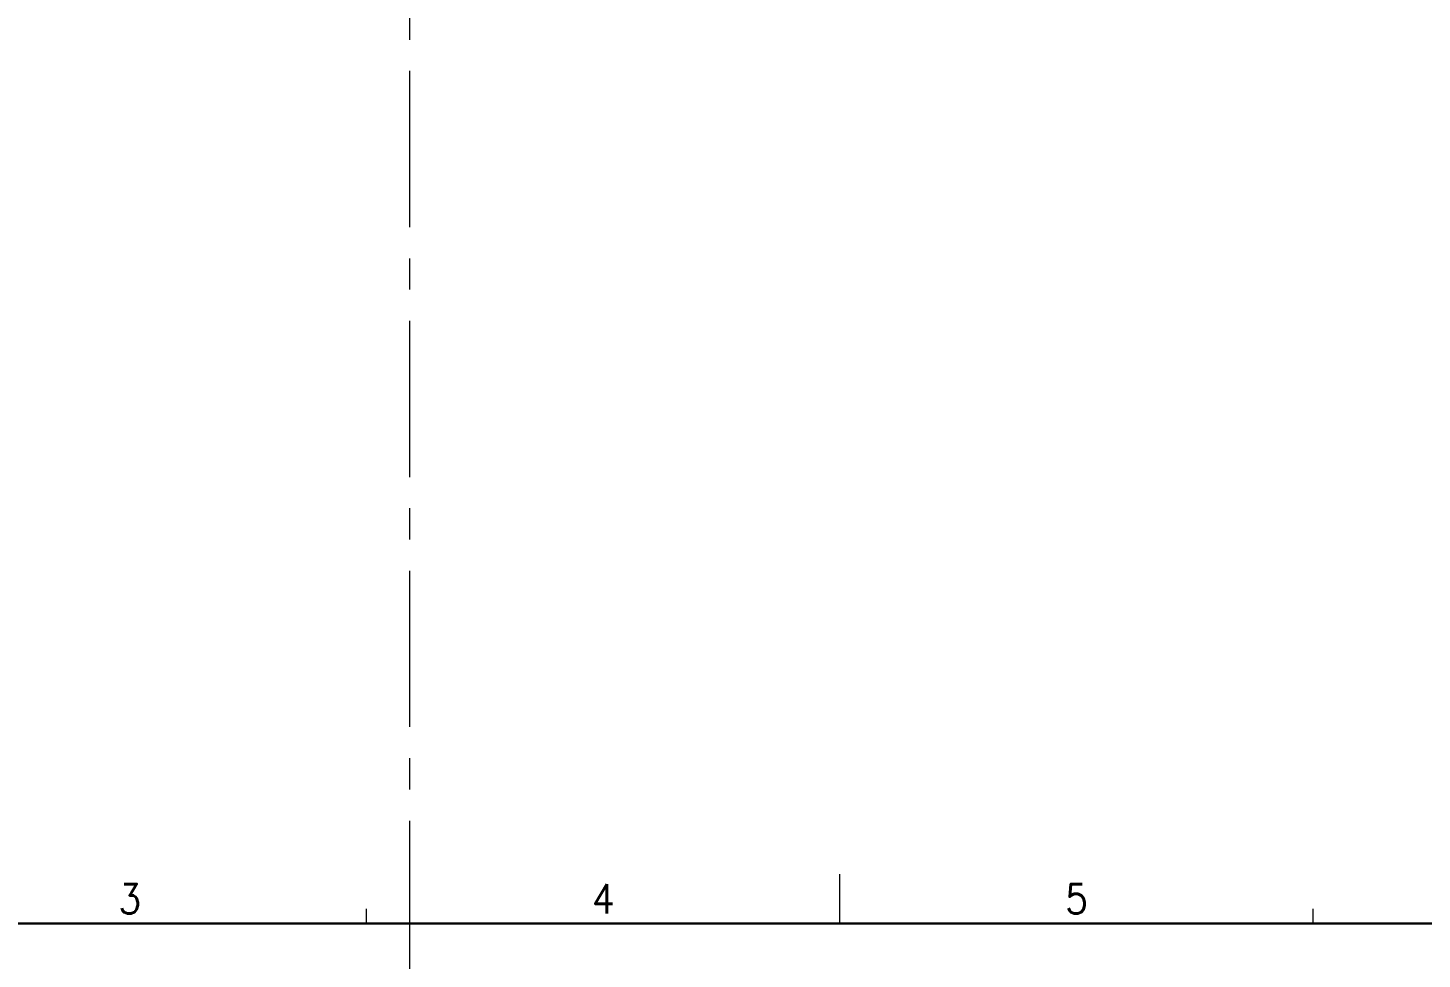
# Model space of a CAD drawing. Header units: millimetres. Extents: x -573 to 3430, y 0 to 3769.
# Drawn here: x 270.7 to 554.2, y 566.8 to 756 of the extents above; entities that cross this region are included whole.
import ezdxf
from ezdxf.enums import TextEntityAlignment as Align

# ---------------------------------------------------------------- set-up
doc = ezdxf.new("R2010")
doc.units = ezdxf.units.MM
doc.linetypes.add('CENTER', pattern=[50.8, 31.75, -6.35, 6.35, -6.35])
doc.layers.add('05 Center', color=3, linetype='CENTER', lineweight=15)
doc.layers.add('AM_BOR', color=7, linetype='Continuous', lineweight=15)
doc.styles.add('TOKURA STANDARD', font='simplex.shx', dxfattribs={"width": 0.9, "bigfont": 'extfont.shx'})

# ---------------------------------------------------------------- blocks, each defined once
blk = doc.blocks.new('TOKURA_JIS_A3_2008')
at = {"layer": 'AM_BOR'}
for p, q in [((217.9, 287), (217.9, 292)), ((169.78, 287), (169.78, 288.5)), ((266.02, 287), (266.02, 288.5))]:
    blk.add_line(p, q, dxfattribs=at)
at = {"layer": 'AM_BOR', "lineweight": 30}
blk.add_line((25.4, 287), (410.4, 287), dxfattribs=at)
at = {"layer": 'AM_BOR', "style": 'TOKURA STANDARD', "width": 0.9}
for s, p in [('3', (145.71, 288)), ('4', (193.84, 288)), ('5', (241.96, 288))]:
    blk.add_text(s, height=3, dxfattribs=at).set_placement(p, align=Align.CENTER)

msp = doc.modelspace()

# ---------------------------------------------------------------- linework, layer by layer
at = {"layer": '05 Center'}
msp.add_line((348.339, 105.939, -368.054), (348.339, 3767.44, -368.054), dxfattribs=at)

# ---------------------------------------------------------------- block references
at = {"layer": 'AM_BOR', "lineweight": 0, "xscale": 2, "yscale": 2, "zscale": 2}
msp.add_blockref('TOKURA_JIS_A3_2008', (0, 0), dxfattribs=at)

doc.saveas('drawing.dxf')
